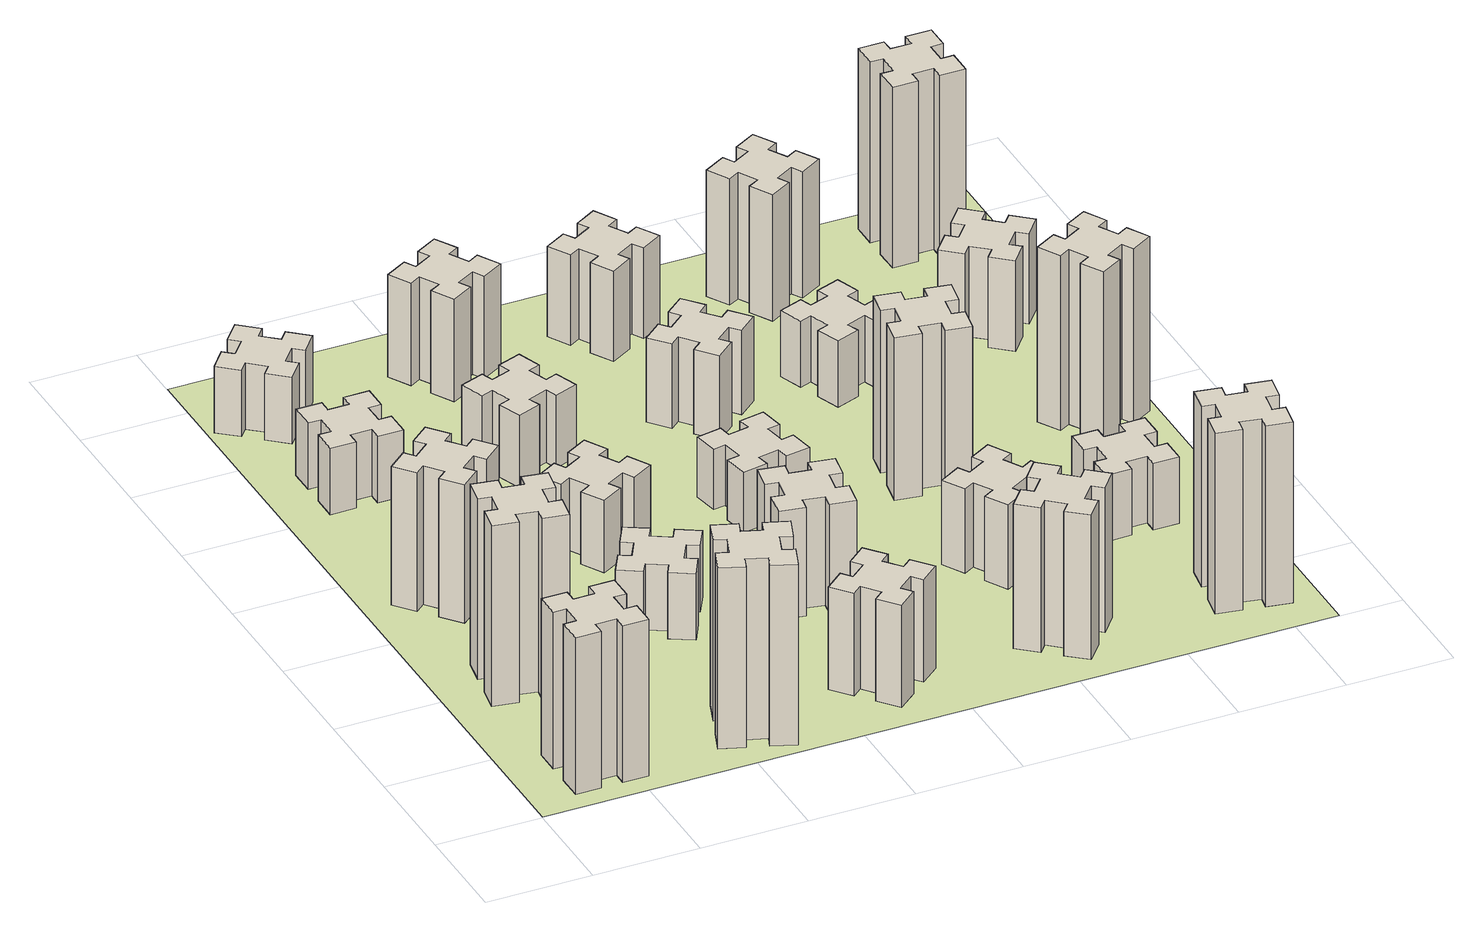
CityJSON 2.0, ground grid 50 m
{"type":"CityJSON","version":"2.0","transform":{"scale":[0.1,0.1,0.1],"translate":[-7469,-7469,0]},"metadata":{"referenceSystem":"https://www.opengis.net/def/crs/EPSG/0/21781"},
"CityObjects":{
"building1":{"type":"Building","attributes":{"class":"1000","function":"1000","usage":"1000","yearOfConstruction":2016,"roofType":"1000","measuredHeight":78,"storeysAboveGround":30,"storeysBelowGround":0},"geometry":[{"type":"Solid","lod":"1","boundaries":[[[[0,1,2,3,4,5,6,7,8,9,10,11,12,13,14,15,16,17,18,19]],[[17,16,20,21]],[[16,15,22,20]],[[15,14,23,22]],[[14,13,24,23]],[[13,12,25,24]],[[12,11,26,25]],[[11,10,27,26]],[[10,9,28,27]],[[9,8,29,28]],[[8,7,30,29]],[[7,6,31,30]],[[6,5,32,31]],[[5,4,33,32]],[[4,3,34,33]],[[3,2,35,34]],[[2,1,36,35]],[[1,0,37,36]],[[0,19,38,37]],[[19,18,39,38]],[[18,17,21,39]],[[24,25,26,27,28,29,30,31,32,33,34,35,36,37,38,39,21,20,22,23]]]]}]},
"building2":{"type":"Building","attributes":{"class":"1000","function":"1000","usage":"1000","yearOfConstruction":2016,"roofType":"1000","measuredHeight":90,"storeysAboveGround":30,"storeysBelowGround":0},"geometry":[{"type":"Solid","lod":"1","boundaries":[[[[40,41,42,43,44,45,46,47,48,49,50,51,52,53,54,55,56,57,58,59]],[[57,56,60,61]],[[56,55,62,60]],[[55,54,63,62]],[[54,53,64,63]],[[53,52,65,64]],[[52,51,66,65]],[[51,50,67,66]],[[50,49,68,67]],[[49,48,69,68]],[[48,47,70,69]],[[47,46,71,70]],[[46,45,72,71]],[[45,44,73,72]],[[44,43,74,73]],[[43,42,75,74]],[[42,41,76,75]],[[41,40,77,76]],[[40,59,78,77]],[[59,58,79,78]],[[58,57,61,79]],[[64,65,66,67,68,69,70,71,72,73,74,75,76,77,78,79,61,60,62,63]]]]}]},
"building3":{"type":"Building","attributes":{"class":"1000","function":"1000","usage":"1000","yearOfConstruction":2016,"roofType":"1000","measuredHeight":69,"storeysAboveGround":30,"storeysBelowGround":0},"geometry":[{"type":"Solid","lod":"1","boundaries":[[[[80,81,82,83,84,85,86,87,88,89,90,91,92,93,94,95,96,97,98,99]],[[97,96,100,101]],[[96,95,102,100]],[[95,94,103,102]],[[94,93,104,103]],[[93,92,105,104]],[[92,91,106,105]],[[91,90,107,106]],[[90,89,108,107]],[[89,88,109,108]],[[88,87,110,109]],[[87,86,111,110]],[[86,85,112,111]],[[85,84,113,112]],[[84,83,114,113]],[[83,82,115,114]],[[82,81,116,115]],[[81,80,117,116]],[[80,99,118,117]],[[99,98,119,118]],[[98,97,101,119]],[[104,105,106,107,108,109,110,111,112,113,114,115,116,117,118,119,101,100,102,103]]]]}]},
"building4":{"type":"Building","attributes":{"class":"1000","function":"1000","usage":"1000","yearOfConstruction":2016,"roofType":"1000","measuredHeight":33,"storeysAboveGround":30,"storeysBelowGround":0},"geometry":[{"type":"Solid","lod":"1","boundaries":[[[[120,121,122,123,124,125,126,127,128,129,130,131,132,133,134,135,136,137,138,139]],[[137,136,140,141]],[[136,135,142,140]],[[135,134,143,142]],[[134,133,144,143]],[[133,132,145,144]],[[132,131,146,145]],[[131,130,147,146]],[[130,129,148,147]],[[129,128,149,148]],[[128,127,150,149]],[[127,126,151,150]],[[126,125,152,151]],[[125,124,153,152]],[[124,123,154,153]],[[123,122,155,154]],[[122,121,156,155]],[[121,120,157,156]],[[120,139,158,157]],[[139,138,159,158]],[[138,137,141,159]],[[144,145,146,147,148,149,150,151,152,153,154,155,156,157,158,159,141,140,142,143]]]]}]},
"building5":{"type":"Building","attributes":{"class":"1000","function":"1000","usage":"1000","yearOfConstruction":2016,"roofType":"1000","measuredHeight":90,"storeysAboveGround":30,"storeysBelowGround":0},"geometry":[{"type":"Solid","lod":"1","boundaries":[[[[160,161,162,163,164,165,166,167,168,169,170,171,172,173,174,175,176,177,178,179]],[[177,176,180,181]],[[176,175,182,180]],[[175,174,183,182]],[[174,173,184,183]],[[173,172,185,184]],[[172,171,186,185]],[[171,170,187,186]],[[170,169,188,187]],[[169,168,189,188]],[[168,167,190,189]],[[167,166,191,190]],[[166,165,192,191]],[[165,164,193,192]],[[164,163,194,193]],[[163,162,195,194]],[[162,161,196,195]],[[161,160,197,196]],[[160,179,198,197]],[[179,178,199,198]],[[178,177,181,199]],[[184,185,186,187,188,189,190,191,192,193,194,195,196,197,198,199,181,180,182,183]]]]}]},
"building6":{"type":"Building","attributes":{"class":"1000","function":"1000","usage":"1000","yearOfConstruction":2016,"roofType":"1000","measuredHeight":33,"storeysAboveGround":30,"storeysBelowGround":0},"geometry":[{"type":"Solid","lod":"1","boundaries":[[[[200,201,202,203,204,205,206,207,208,209,210,211,212,213,214,215,216,217,218,219]],[[217,216,220,221]],[[216,215,222,220]],[[215,214,223,222]],[[214,213,224,223]],[[213,212,225,224]],[[212,211,226,225]],[[211,210,227,226]],[[210,209,228,227]],[[209,208,229,228]],[[208,207,230,229]],[[207,206,231,230]],[[206,205,232,231]],[[205,204,233,232]],[[204,203,234,233]],[[203,202,235,234]],[[202,201,236,235]],[[201,200,237,236]],[[200,219,238,237]],[[219,218,239,238]],[[218,217,221,239]],[[224,225,226,227,228,229,230,231,232,233,234,235,236,237,238,239,221,220,222,223]]]]}]},
"building7":{"type":"Building","attributes":{"class":"1000","function":"1000","usage":"1000","yearOfConstruction":2016,"roofType":"1000","measuredHeight":33,"storeysAboveGround":30,"storeysBelowGround":0},"geometry":[{"type":"Solid","lod":"1","boundaries":[[[[240,241,242,243,244,245,246,247,248,249,250,251,252,253,254,255,256,257,258,259]],[[257,256,260,261]],[[256,255,262,260]],[[255,254,263,262]],[[254,253,264,263]],[[253,252,265,264]],[[252,251,266,265]],[[251,250,267,266]],[[250,249,268,267]],[[249,248,269,268]],[[248,247,270,269]],[[247,246,271,270]],[[246,245,272,271]],[[245,244,273,272]],[[244,243,274,273]],[[243,242,275,274]],[[242,241,276,275]],[[241,240,277,276]],[[240,259,278,277]],[[259,258,279,278]],[[258,257,261,279]],[[264,265,266,267,268,269,270,271,272,273,274,275,276,277,278,279,261,260,262,263]]]]}]},
"building8":{"type":"Building","attributes":{"class":"1000","function":"1000","usage":"1000","yearOfConstruction":2016,"roofType":"1000","measuredHeight":36,"storeysAboveGround":30,"storeysBelowGround":0},"geometry":[{"type":"Solid","lod":"1","boundaries":[[[[280,281,282,283,284,285,286,287,288,289,290,291,292,293,294,295,296,297,298,299]],[[297,296,300,301]],[[296,295,302,300]],[[295,294,303,302]],[[294,293,304,303]],[[293,292,305,304]],[[292,291,306,305]],[[291,290,307,306]],[[290,289,308,307]],[[289,288,309,308]],[[288,287,310,309]],[[287,286,311,310]],[[286,285,312,311]],[[285,284,313,312]],[[284,283,314,313]],[[283,282,315,314]],[[282,281,316,315]],[[281,280,317,316]],[[280,299,318,317]],[[299,298,319,318]],[[298,297,301,319]],[[304,305,306,307,308,309,310,311,312,313,314,315,316,317,318,319,301,300,302,303]]]]}]},
"building9":{"type":"Building","attributes":{"class":"1000","function":"1000","usage":"1000","yearOfConstruction":2016,"roofType":"1000","measuredHeight":51,"storeysAboveGround":30,"storeysBelowGround":0},"geometry":[{"type":"Solid","lod":"1","boundaries":[[[[320,321,322,323,324,325,326,327,328,329,330,331,332,333,334,335,336,337,338,339]],[[337,336,340,341]],[[336,335,342,340]],[[335,334,343,342]],[[334,333,344,343]],[[333,332,345,344]],[[332,331,346,345]],[[331,330,347,346]],[[330,329,348,347]],[[329,328,349,348]],[[328,327,350,349]],[[327,326,351,350]],[[326,325,352,351]],[[325,324,353,352]],[[324,323,354,353]],[[323,322,355,354]],[[322,321,356,355]],[[321,320,357,356]],[[320,339,358,357]],[[339,338,359,358]],[[338,337,341,359]],[[344,345,346,347,348,349,350,351,352,353,354,355,356,357,358,359,341,340,342,343]]]]}]},
"building10":{"type":"Building","attributes":{"class":"1000","function":"1000","usage":"1000","yearOfConstruction":2016,"roofType":"1000","measuredHeight":36,"storeysAboveGround":30,"storeysBelowGround":0},"geometry":[{"type":"Solid","lod":"1","boundaries":[[[[360,361,362,363,364,365,366,367,368,369,370,371,372,373,374,375,376,377,378,379]],[[377,376,380,381]],[[376,375,382,380]],[[375,374,383,382]],[[374,373,384,383]],[[373,372,385,384]],[[372,371,386,385]],[[371,370,387,386]],[[370,369,388,387]],[[369,368,389,388]],[[368,367,390,389]],[[367,366,391,390]],[[366,365,392,391]],[[365,364,393,392]],[[364,363,394,393]],[[363,362,395,394]],[[362,361,396,395]],[[361,360,397,396]],[[360,379,398,397]],[[379,378,399,398]],[[378,377,381,399]],[[384,385,386,387,388,389,390,391,392,393,394,395,396,397,398,399,381,380,382,383]]]]}]},
"building11":{"type":"Building","attributes":{"class":"1000","function":"1000","usage":"1000","yearOfConstruction":2016,"roofType":"1000","measuredHeight":54,"storeysAboveGround":30,"storeysBelowGround":0},"geometry":[{"type":"Solid","lod":"1","boundaries":[[[[400,401,402,403,404,405,406,407,408,409,410,411,412,413,414,415,416,417,418,419]],[[417,416,420,421]],[[416,415,422,420]],[[415,414,423,422]],[[414,413,424,423]],[[413,412,425,424]],[[412,411,426,425]],[[411,410,427,426]],[[410,409,428,427]],[[409,408,429,428]],[[408,407,430,429]],[[407,406,431,430]],[[406,405,432,431]],[[405,404,433,432]],[[404,403,434,433]],[[403,402,435,434]],[[402,401,436,435]],[[401,400,437,436]],[[400,419,438,437]],[[419,418,439,438]],[[418,417,421,439]],[[424,425,426,427,428,429,430,431,432,433,434,435,436,437,438,439,421,420,422,423]]]]}]},
"building12":{"type":"Building","attributes":{"class":"1000","function":"1000","usage":"1000","yearOfConstruction":2016,"roofType":"1000","measuredHeight":51,"storeysAboveGround":30,"storeysBelowGround":0},"geometry":[{"type":"Solid","lod":"1","boundaries":[[[[440,441,442,443,444,445,446,447,448,449,450,451,452,453,454,455,456,457,458,459]],[[457,456,460,461]],[[456,455,462,460]],[[455,454,463,462]],[[454,453,464,463]],[[453,452,465,464]],[[452,451,466,465]],[[451,450,467,466]],[[450,449,468,467]],[[449,448,469,468]],[[448,447,470,469]],[[447,446,471,470]],[[446,445,472,471]],[[445,444,473,472]],[[444,443,474,473]],[[443,442,475,474]],[[442,441,476,475]],[[441,440,477,476]],[[440,459,478,477]],[[459,458,479,478]],[[458,457,461,479]],[[464,465,466,467,468,469,470,471,472,473,474,475,476,477,478,479,461,460,462,463]]]]}]},
"building13":{"type":"Building","attributes":{"class":"1000","function":"1000","usage":"1000","yearOfConstruction":2016,"roofType":"1000","measuredHeight":30,"storeysAboveGround":30,"storeysBelowGround":0},"geometry":[{"type":"Solid","lod":"1","boundaries":[[[[480,481,482,483,484,485,486,487,488,489,490,491,492,493,494,495,496,497,498,499]],[[497,496,500,501]],[[496,495,502,500]],[[495,494,503,502]],[[494,493,504,503]],[[493,492,505,504]],[[492,491,506,505]],[[491,490,507,506]],[[490,489,508,507]],[[489,488,509,508]],[[488,487,510,509]],[[487,486,511,510]],[[486,485,512,511]],[[485,484,513,512]],[[484,483,514,513]],[[483,482,515,514]],[[482,481,516,515]],[[481,480,517,516]],[[480,499,518,517]],[[499,498,519,518]],[[498,497,501,519]],[[504,505,506,507,508,509,510,511,512,513,514,515,516,517,518,519,501,500,502,503]]]]}]},
"building14":{"type":"Building","attributes":{"class":"1000","function":"1000","usage":"1000","yearOfConstruction":2016,"roofType":"1000","measuredHeight":72,"storeysAboveGround":30,"storeysBelowGround":0},"geometry":[{"type":"Solid","lod":"1","boundaries":[[[[520,521,522,523,524,525,526,527,528,529,530,531,532,533,534,535,536,537,538,539]],[[537,536,540,541]],[[536,535,542,540]],[[535,534,543,542]],[[534,533,544,543]],[[533,532,545,544]],[[532,531,546,545]],[[531,530,547,546]],[[530,529,548,547]],[[529,528,549,548]],[[528,527,550,549]],[[527,526,551,550]],[[526,525,552,551]],[[525,524,553,552]],[[524,523,554,553]],[[523,522,555,554]],[[522,521,556,555]],[[521,520,557,556]],[[520,539,558,557]],[[539,538,559,558]],[[538,537,541,559]],[[544,545,546,547,548,549,550,551,552,553,554,555,556,557,558,559,541,540,542,543]]]]}]},
"building15":{"type":"Building","attributes":{"class":"1000","function":"1000","usage":"1000","yearOfConstruction":2016,"roofType":"1000","measuredHeight":42,"storeysAboveGround":30,"storeysBelowGround":0},"geometry":[{"type":"Solid","lod":"1","boundaries":[[[[560,561,562,563,564,565,566,567,568,569,570,571,572,573,574,575,576,577,578,579]],[[577,576,580,581]],[[576,575,582,580]],[[575,574,583,582]],[[574,573,584,583]],[[573,572,585,584]],[[572,571,586,585]],[[571,570,587,586]],[[570,569,588,587]],[[569,568,589,588]],[[568,567,590,589]],[[567,566,591,590]],[[566,565,592,591]],[[565,564,593,592]],[[564,563,594,593]],[[563,562,595,594]],[[562,561,596,595]],[[561,560,597,596]],[[560,579,598,597]],[[579,578,599,598]],[[578,577,581,599]],[[584,585,586,587,588,589,590,591,592,593,594,595,596,597,598,599,581,580,582,583]]]]}]},
"building16":{"type":"Building","attributes":{"class":"1000","function":"1000","usage":"1000","yearOfConstruction":2016,"roofType":"1000","measuredHeight":45,"storeysAboveGround":30,"storeysBelowGround":0},"geometry":[{"type":"Solid","lod":"1","boundaries":[[[[600,601,602,603,604,605,606,607,608,609,610,611,612,613,614,615,616,617,618,619]],[[617,616,620,621]],[[616,615,622,620]],[[615,614,623,622]],[[614,613,624,623]],[[613,612,625,624]],[[612,611,626,625]],[[611,610,627,626]],[[610,609,628,627]],[[609,608,629,628]],[[608,607,630,629]],[[607,606,631,630]],[[606,605,632,631]],[[605,604,633,632]],[[604,603,634,633]],[[603,602,635,634]],[[602,601,636,635]],[[601,600,637,636]],[[600,619,638,637]],[[619,618,639,638]],[[618,617,621,639]],[[624,625,626,627,628,629,630,631,632,633,634,635,636,637,638,639,621,620,622,623]]]]}]},
"building17":{"type":"Building","attributes":{"class":"1000","function":"1000","usage":"1000","yearOfConstruction":2016,"roofType":"1000","measuredHeight":42,"storeysAboveGround":30,"storeysBelowGround":0},"geometry":[{"type":"Solid","lod":"1","boundaries":[[[[640,641,642,643,644,645,646,647,648,649,650,651,652,653,654,655,656,657,658,659]],[[657,656,660,661]],[[656,655,662,660]],[[655,654,663,662]],[[654,653,664,663]],[[653,652,665,664]],[[652,651,666,665]],[[651,650,667,666]],[[650,649,668,667]],[[649,648,669,668]],[[648,647,670,669]],[[647,646,671,670]],[[646,645,672,671]],[[645,644,673,672]],[[644,643,674,673]],[[643,642,675,674]],[[642,641,676,675]],[[641,640,677,676]],[[640,659,678,677]],[[659,658,679,678]],[[658,657,661,679]],[[664,665,666,667,668,669,670,671,672,673,674,675,676,677,678,679,661,660,662,663]]]]}]},
"building18":{"type":"Building","attributes":{"class":"1000","function":"1000","usage":"1000","yearOfConstruction":2016,"roofType":"1000","measuredHeight":81,"storeysAboveGround":30,"storeysBelowGround":0},"geometry":[{"type":"Solid","lod":"1","boundaries":[[[[680,681,682,683,684,685,686,687,688,689,690,691,692,693,694,695,696,697,698,699]],[[697,696,700,701]],[[696,695,702,700]],[[695,694,703,702]],[[694,693,704,703]],[[693,692,705,704]],[[692,691,706,705]],[[691,690,707,706]],[[690,689,708,707]],[[689,688,709,708]],[[688,687,710,709]],[[687,686,711,710]],[[686,685,712,711]],[[685,684,713,712]],[[684,683,714,713]],[[683,682,715,714]],[[682,681,716,715]],[[681,680,717,716]],[[680,699,718,717]],[[699,698,719,718]],[[698,697,701,719]],[[704,705,706,707,708,709,710,711,712,713,714,715,716,717,718,719,701,700,702,703]]]]}]},
"building19":{"type":"Building","attributes":{"class":"1000","function":"1000","usage":"1000","yearOfConstruction":2016,"roofType":"1000","measuredHeight":33,"storeysAboveGround":30,"storeysBelowGround":0},"geometry":[{"type":"Solid","lod":"1","boundaries":[[[[720,721,722,723,724,725,726,727,728,729,730,731,732,733,734,735,736,737,738,739]],[[737,736,740,741]],[[736,735,742,740]],[[735,734,743,742]],[[734,733,744,743]],[[733,732,745,744]],[[732,731,746,745]],[[731,730,747,746]],[[730,729,748,747]],[[729,728,749,748]],[[728,727,750,749]],[[727,726,751,750]],[[726,725,752,751]],[[725,724,753,752]],[[724,723,754,753]],[[723,722,755,754]],[[722,721,756,755]],[[721,720,757,756]],[[720,739,758,757]],[[739,738,759,758]],[[738,737,741,759]],[[744,745,746,747,748,749,750,751,752,753,754,755,756,757,758,759,741,740,742,743]]]]}]},
"building20":{"type":"Building","attributes":{"class":"1000","function":"1000","usage":"1000","yearOfConstruction":2016,"roofType":"1000","measuredHeight":90,"storeysAboveGround":30,"storeysBelowGround":0},"geometry":[{"type":"Solid","lod":"1","boundaries":[[[[760,761,762,763,764,765,766,767,768,769,770,771,772,773,774,775,776,777,778,779]],[[777,776,780,781]],[[776,775,782,780]],[[775,774,783,782]],[[774,773,784,783]],[[773,772,785,784]],[[772,771,786,785]],[[771,770,787,786]],[[770,769,788,787]],[[769,768,789,788]],[[768,767,790,789]],[[767,766,791,790]],[[766,765,792,791]],[[765,764,793,792]],[[764,763,794,793]],[[763,762,795,794]],[[762,761,796,795]],[[761,760,797,796]],[[760,779,798,797]],[[779,778,799,798]],[[778,777,781,799]],[[784,785,786,787,788,789,790,791,792,793,794,795,796,797,798,799,781,780,782,783]]]]}]},
"building21":{"type":"Building","attributes":{"class":"1000","function":"1000","usage":"1000","yearOfConstruction":2016,"roofType":"1000","measuredHeight":33,"storeysAboveGround":30,"storeysBelowGround":0},"geometry":[{"type":"Solid","lod":"1","boundaries":[[[[800,801,802,803,804,805,806,807,808,809,810,811,812,813,814,815,816,817,818,819]],[[817,816,820,821]],[[816,815,822,820]],[[815,814,823,822]],[[814,813,824,823]],[[813,812,825,824]],[[812,811,826,825]],[[811,810,827,826]],[[810,809,828,827]],[[809,808,829,828]],[[808,807,830,829]],[[807,806,831,830]],[[806,805,832,831]],[[805,804,833,832]],[[804,803,834,833]],[[803,802,835,834]],[[802,801,836,835]],[[801,800,837,836]],[[800,819,838,837]],[[819,818,839,838]],[[818,817,821,839]],[[824,825,826,827,828,829,830,831,832,833,834,835,836,837,838,839,821,820,822,823]]]]}]},
"building22":{"type":"Building","attributes":{"class":"1000","function":"1000","usage":"1000","yearOfConstruction":2016,"roofType":"1000","measuredHeight":63,"storeysAboveGround":30,"storeysBelowGround":0},"geometry":[{"type":"Solid","lod":"1","boundaries":[[[[840,841,842,843,844,845,846,847,848,849,850,851,852,853,854,855,856,857,858,859]],[[857,856,860,861]],[[856,855,862,860]],[[855,854,863,862]],[[854,853,864,863]],[[853,852,865,864]],[[852,851,866,865]],[[851,850,867,866]],[[850,849,868,867]],[[849,848,869,868]],[[848,847,870,869]],[[847,846,871,870]],[[846,845,872,871]],[[845,844,873,872]],[[844,843,874,873]],[[843,842,875,874]],[[842,841,876,875]],[[841,840,877,876]],[[840,859,878,877]],[[859,858,879,878]],[[858,857,861,879]],[[864,865,866,867,868,869,870,871,872,873,874,875,876,877,878,879,861,860,862,863]]]]}]},
"building23":{"type":"Building","attributes":{"class":"1000","function":"1000","usage":"1000","yearOfConstruction":2016,"roofType":"1000","measuredHeight":87,"storeysAboveGround":30,"storeysBelowGround":0},"geometry":[{"type":"Solid","lod":"1","boundaries":[[[[880,881,882,883,884,885,886,887,888,889,890,891,892,893,894,895,896,897,898,899]],[[897,896,900,901]],[[896,895,902,900]],[[895,894,903,902]],[[894,893,904,903]],[[893,892,905,904]],[[892,891,906,905]],[[891,890,907,906]],[[890,889,908,907]],[[889,888,909,908]],[[888,887,910,909]],[[887,886,911,910]],[[886,885,912,911]],[[885,884,913,912]],[[884,883,914,913]],[[883,882,915,914]],[[882,881,916,915]],[[881,880,917,916]],[[880,899,918,917]],[[899,898,919,918]],[[898,897,901,919]],[[904,905,906,907,908,909,910,911,912,913,914,915,916,917,918,919,901,900,902,903]]]]}]},
"building24":{"type":"Building","attributes":{"class":"1000","function":"1000","usage":"1000","yearOfConstruction":2016,"roofType":"1000","measuredHeight":45,"storeysAboveGround":30,"storeysBelowGround":0},"geometry":[{"type":"Solid","lod":"1","boundaries":[[[[920,921,922,923,924,925,926,927,928,929,930,931,932,933,934,935,936,937,938,939]],[[937,936,940,941]],[[936,935,942,940]],[[935,934,943,942]],[[934,933,944,943]],[[933,932,945,944]],[[932,931,946,945]],[[931,930,947,946]],[[930,929,948,947]],[[929,928,949,948]],[[928,927,950,949]],[[927,926,951,950]],[[926,925,952,951]],[[925,924,953,952]],[[924,923,954,953]],[[923,922,955,954]],[[922,921,956,955]],[[921,920,957,956]],[[920,939,958,957]],[[939,938,959,958]],[[938,937,941,959]],[[944,945,946,947,948,949,950,951,952,953,954,955,956,957,958,959,941,940,942,943]]]]}]},
"building25":{"type":"Building","attributes":{"class":"1000","function":"1000","usage":"1000","yearOfConstruction":2016,"roofType":"1000","measuredHeight":90,"storeysAboveGround":30,"storeysBelowGround":0},"geometry":[{"type":"Solid","lod":"1","boundaries":[[[[960,961,962,963,964,965,966,967,968,969,970,971,972,973,974,975,976,977,978,979]],[[977,976,980,981]],[[976,975,982,980]],[[975,974,983,982]],[[974,973,984,983]],[[973,972,985,984]],[[972,971,986,985]],[[971,970,987,986]],[[970,969,988,987]],[[969,968,989,988]],[[968,967,990,989]],[[967,966,991,990]],[[966,965,992,991]],[[965,964,993,992]],[[964,963,994,993]],[[963,962,995,994]],[[962,961,996,995]],[[961,960,997,996]],[[960,979,998,997]],[[979,978,999,998]],[[978,977,981,999]],[[984,985,986,987,988,989,990,991,992,993,994,995,996,997,998,999,981,980,982,983]]]]}]},
"landuse1":{"type":"LandUse","attributes":{"name":"plot1","function":"1010"},"geometry":[{"type":"MultiSurface","lod":"1","boundaries":[[[1000,1001,1002,1003]]]}]}
},
"vertices":[
[265,325,0],[265,225,0],[205,225,0],[205,105,0],[325,105,0],[325,165,0],[425,165,0],[425,105,0],[545,105,0],[545,225,0],[485,225,0],[485,325,0],[545,325,0],[545,445,0],[425,445,0],[425,385,0],[325,385,0],[325,445,0],[205,445,0],[205,325,0],[325,385,780],[325,445,780],[425,385,780],[425,445,780],[545,445,780],[545,325,780],[485,325,780],[485,225,780],[545,225,780],[545,105,780],[425,105,780],[425,165,780],[325,165,780],[325,105,780],[205,105,780],[205,225,780],[265,225,780],[265,325,780],[205,325,780],[205,445,780],
[307,916,0],[405,898,0],[395,839,0],[513,818,0],[534,937,0],[475,947,0],[492,1045,0],[551,1035,0],[572,1153,0],[454,1174,0],[444,1115,0],[345,1132,0],[356,1191,0],[237,1212,0],[217,1094,0],[276,1084,0],[258,985,0],[199,996,0],[178,877,0],[297,857,0],[258,985,900],[199,996,900],[276,1084,900],[217,1094,900],[237,1212,900],[356,1191,900],[345,1132,900],[444,1115,900],[454,1174,900],[572,1153,900],[551,1035,900],[492,1045,900],[475,947,900],[534,937,900],[513,818,900],[395,839,900],[405,898,900],[307,916,900],[297,857,900],[178,877,900],
[492,1788,0],[427,1864,0],[473,1903,0],[396,1995,0],[304,1918,0],[343,1872,0],[266,1807,0],[228,1853,0],[136,1776,0],[213,1684,0],[259,1723,0],[323,1646,0],[277,1608,0],[354,1516,0],[446,1593,0],[408,1639,0],[484,1703,0],[523,1657,0],[615,1734,0],[538,1826,0],[484,1703,690],[523,1657,690],[408,1639,690],[446,1593,690],[354,1516,690],[277,1608,690],[323,1646,690],[259,1723,690],[213,1684,690],[136,1776,690],[228,1853,690],[266,1807,690],[343,1872,690],[304,1918,690],[396,1995,690],[473,1903,690],[427,1864,690],[492,1788,690],[538,1826,690],[615,1734,690],
[485,2645,0],[485,2745,0],[545,2745,0],[545,2865,0],[425,2865,0],[425,2805,0],[325,2805,0],[325,2865,0],[205,2865,0],[205,2745,0],[265,2745,0],[265,2645,0],[205,2645,0],[205,2525,0],[325,2525,0],[325,2585,0],[425,2585,0],[425,2525,0],[545,2525,0],[545,2645,0],[425,2585,330],[425,2525,330],[325,2585,330],[325,2525,330],[205,2525,330],[205,2645,330],[265,2645,330],[265,2745,330],[205,2745,330],[205,2865,330],[325,2865,330],[325,2805,330],[425,2805,330],[425,2865,330],[545,2865,330],[545,2745,330],[485,2745,330],[485,2645,330],[545,2645,330],[545,2525,330],
[1029,360,0],[995,266,0],[939,287,0],[897,174,0],[1010,133,0],[1031,189,0],[1125,155,0],[1104,99,0],[1217,57,0],[1258,170,0],[1202,191,0],[1236,285,0],[1292,264,0],[1333,377,0],[1220,418,0],[1200,362,0],[1106,396,0],[1127,452,0],[1014,493,0],[973,380,0],[1106,396,900],[1127,452,900],[1200,362,900],[1220,418,900],[1333,377,900],[1292,264,900],[1236,285,900],[1202,191,900],[1258,170,900],[1217,57,900],[1104,99,900],[1125,155,900],[1031,189,900],[1010,133,900],[897,174,900],[939,287,900],[995,266,900],[1029,360,900],[973,380,900],[1014,493,900],
[384,3387,0],[308,3452,0],[346,3498,0],[254,3575,0],[177,3483,0],[223,3444,0],[159,3368,0],[113,3406,0],[36,3314,0],[128,3237,0],[166,3283,0],[243,3219,0],[204,3173,0],[296,3096,0],[373,3188,0],[327,3226,0],[392,3303,0],[438,3264,0],[515,3356,0],[423,3433,0],[392,3303,330],[438,3264,330],[327,3226,330],[373,3188,330],[296,3096,330],[204,3173,330],[243,3219,330],[166,3283,330],[128,3237,330],[36,3314,330],[113,3406,330],[159,3368,330],[223,3444,330],[177,3483,330],[254,3575,330],[346,3498,330],[308,3452,330],[384,3387,330],[423,3433,330],[515,3356,330],
[1186,1117,0],[1236,1204,0],[1288,1174,0],[1348,1278,0],[1244,1338,0],[1214,1286,0],[1127,1336,0],[1157,1388,0],[1053,1448,0],[993,1344,0],[1045,1314,0],[995,1227,0],[943,1257,0],[883,1153,0],[987,1093,0],[1017,1145,0],[1104,1095,0],[1074,1043,0],[1178,983,0],[1238,1087,0],[1104,1095,330],[1074,1043,330],[1017,1145,330],[987,1093,330],[883,1153,330],[943,1257,330],[995,1227,330],[1045,1314,330],[993,1344,330],[1053,1448,330],[1157,1388,330],[1127,1336,330],[1214,1286,330],[1244,1338,330],[1348,1278,330],[1288,1174,330],[1236,1204,330],[1186,1117,330],[1238,1087,330],[1178,983,330],
[1236,1867,0],[1186,1954,0],[1238,1984,0],[1178,2088,0],[1074,2028,0],[1104,1976,0],[1017,1926,0],[987,1978,0],[883,1918,0],[943,1814,0],[995,1844,0],[1045,1757,0],[993,1727,0],[1053,1623,0],[1157,1683,0],[1127,1735,0],[1214,1785,0],[1244,1733,0],[1348,1793,0],[1288,1897,0],[1214,1785,360],[1244,1733,360],[1127,1735,360],[1157,1683,360],[1053,1623,360],[993,1727,360],[1045,1757,360],[995,1844,360],[943,1814,360],[883,1918,360],[987,1978,360],[1017,1926,360],[1104,1976,360],[1074,2028,360],[1178,2088,360],[1238,1984,360],[1186,1954,360],[1236,1867,360],[1288,1897,360],[1348,1793,360],
[1639,343,0],[1703,266,0],[1657,228,0],[1734,136,0],[1826,213,0],[1788,259,0],[1864,323,0],[1903,277,0],[1995,354,0],[1918,446,0],[1872,408,0],[1807,484,0],[1853,523,0],[1776,615,0],[1684,538,0],[1723,492,0],[1646,427,0],[1608,473,0],[1516,396,0],[1593,304,0],[1646,427,510],[1608,473,510],[1723,492,510],[1684,538,510],[1776,615,510],[1853,523,510],[1807,484,510],[1872,408,510],[1918,446,510],[1995,354,510],[1903,277,510],[1864,323,510],[1788,259,510],[1826,213,510],[1734,136,510],[1657,228,510],[1703,266,510],[1639,343,510],[1593,304,510],[1516,396,510],
[1106,2475,0],[1200,2509,0],[1220,2453,0],[1333,2494,0],[1292,2607,0],[1236,2586,0],[1202,2680,0],[1258,2700,0],[1217,2813,0],[1104,2772,0],[1125,2716,0],[1031,2682,0],[1010,2738,0],[897,2697,0],[939,2584,0],[995,2605,0],[1029,2511,0],[973,2490,0],[1014,2377,0],[1127,2419,0],[1029,2511,360],[973,2490,360],[995,2605,360],[939,2584,360],[897,2697,360],[1010,2738,360],[1031,2682,360],[1125,2716,360],[1104,2772,360],[1217,2813,360],[1258,2700,360],[1202,2680,360],[1236,2586,360],[1292,2607,360],[1333,2494,360],[1220,2453,360],[1200,2509,360],[1106,2475,360],[1127,2419,360],[1014,2377,360],
[1855,1047,0],[1872,1145,0],[1931,1135,0],[1952,1253,0],[1834,1274,0],[1824,1215,0],[1725,1232,0],[1736,1291,0],[1617,1312,0],[1597,1194,0],[1656,1184,0],[1638,1085,0],[1579,1096,0],[1558,977,0],[1677,957,0],[1687,1016,0],[1785,998,0],[1775,939,0],[1893,918,0],[1914,1037,0],[1785,998,540],[1775,939,540],[1687,1016,540],[1677,957,540],[1558,977,540],[1579,1096,540],[1638,1085,540],[1656,1184,540],[1597,1194,540],[1617,1312,540],[1736,1291,540],[1725,1232,540],[1824,1215,540],[1834,1274,540],[1952,1253,540],[1931,1135,540],[1872,1145,540],[1855,1047,540],[1914,1037,540],[1893,918,540],
[995,3324,0],[1045,3237,0],[993,3207,0],[1053,3103,0],[1157,3163,0],[1127,3215,0],[1214,3265,0],[1244,3213,0],[1348,3273,0],[1288,3377,0],[1236,3347,0],[1186,3434,0],[1238,3464,0],[1178,3568,0],[1074,3508,0],[1104,3456,0],[1017,3406,0],[987,3458,0],[883,3398,0],[943,3294,0],[1017,3406,510],[987,3458,510],[1104,3456,510],[1074,3508,510],[1178,3568,510],[1238,3464,510],[1186,3434,510],[1236,3347,510],[1288,3377,510],[1348,3273,510],[1244,3213,510],[1214,3265,510],[1127,3215,510],[1157,3163,510],[1053,3103,510],[993,3207,510],[1045,3237,510],[995,3324,510],[943,3294,510],[883,3398,510],
[1972,1825,0],[1955,1924,0],[2014,1934,0],[1993,2052,0],[1875,2031,0],[1885,1972,0],[1787,1955,0],[1777,2014,0],[1658,1993,0],[1679,1875,0],[1738,1885,0],[1756,1787,0],[1697,1777,0],[1717,1658,0],[1836,1679,0],[1825,1738,0],[1924,1756,0],[1934,1697,0],[2052,1717,0],[2031,1836,0],[1924,1756,300],[1934,1697,300],[1825,1738,300],[1836,1679,300],[1717,1658,300],[1697,1777,300],[1756,1787,300],[1738,1885,300],[1679,1875,300],[1658,1993,300],[1777,2014,300],[1787,1955,300],[1885,1972,300],[1875,2031,300],[1993,2052,300],[2014,1934,300],[1955,1924,300],[1972,1825,300],[2031,1836,300],[2052,1717,300],
[2486,323,0],[2563,259,0],[2524,213,0],[2616,136,0],[2693,228,0],[2647,266,0],[2712,343,0],[2758,304,0],[2835,396,0],[2743,473,0],[2704,427,0],[2628,492,0],[2666,538,0],[2574,615,0],[2497,523,0],[2543,484,0],[2479,408,0],[2433,446,0],[2356,354,0],[2448,277,0],[2479,408,720],[2433,446,720],[2543,484,720],[2497,523,720],[2574,615,720],[2666,538,720],[2628,492,720],[2704,427,720],[2743,473,720],[2835,396,720],[2758,304,720],[2712,343,720],[2647,266,720],[2693,228,720],[2616,136,720],[2524,213,720],[2563,259,720],[2486,323,720],[2448,277,720],[2356,354,720],
[1839,2563,0],[1903,2486,0],[1857,2448,0],[1934,2356,0],[2026,2433,0],[1988,2479,0],[2064,2543,0],[2103,2497,0],[2195,2574,0],[2118,2666,0],[2072,2628,0],[2007,2704,0],[2053,2743,0],[1976,2835,0],[1884,2758,0],[1923,2712,0],[1846,2647,0],[1808,2693,0],[1716,2616,0],[1793,2524,0],[1846,2647,420],[1808,2693,420],[1923,2712,420],[1884,2758,420],[1976,2835,420],[2053,2743,420],[2007,2704,420],[2072,2628,420],[2118,2666,420],[2195,2574,420],[2103,2497,420],[2064,2543,420],[1988,2479,420],[2026,2433,420],[1934,2356,420],[1857,2448,420],[1903,2486,420],[1839,2563,420],[1793,2524,420],[1716,2616,420],
[1844,3456,0],[1757,3406,0],[1727,3458,0],[1623,3398,0],[1683,3294,0],[1735,3324,0],[1785,3237,0],[1733,3207,0],[1793,3103,0],[1897,3163,0],[1867,3215,0],[1954,3265,0],[1984,3213,0],[2088,3273,0],[2028,3377,0],[1976,3347,0],[1926,3434,0],[1978,3464,0],[1918,3568,0],[1814,3508,0],[1926,3434,450],[1978,3464,450],[1976,3347,450],[2028,3377,450],[2088,3273,450],[1984,3213,450],[1954,3265,450],[1867,3215,450],[1897,3163,450],[1793,3103,450],[1733,3207,450],[1785,3237,450],[1735,3324,450],[1683,3294,450],[1623,3398,450],[1727,3458,450],[1757,3406,450],[1844,3456,450],[1814,3508,450],[1918,3568,450],
[2584,1136,0],[2497,1086,0],[2467,1138,0],[2363,1078,0],[2423,974,0],[2475,1004,0],[2525,917,0],[2473,887,0],[2533,783,0],[2637,843,0],[2607,895,0],[2694,945,0],[2724,893,0],[2828,953,0],[2768,1057,0],[2716,1027,0],[2666,1114,0],[2718,1144,0],[2658,1248,0],[2554,1188,0],[2666,1114,420],[2718,1144,420],[2716,1027,420],[2768,1057,420],[2828,953,420],[2724,893,420],[2694,945,420],[2607,895,420],[2637,843,420],[2533,783,420],[2473,887,420],[2525,917,420],[2475,1004,420],[2423,974,420],[2363,1078,420],[2467,1138,420],[2497,1086,420],[2584,1136,420],[2554,1188,420],[2658,1248,420],
[2527,1656,0],[2625,1638,0],[2615,1579,0],[2733,1558,0],[2754,1677,0],[2695,1687,0],[2712,1785,0],[2771,1775,0],[2792,1893,0],[2674,1914,0],[2664,1855,0],[2565,1872,0],[2576,1931,0],[2457,1952,0],[2437,1834,0],[2496,1824,0],[2478,1725,0],[2419,1736,0],[2398,1617,0],[2517,1597,0],[2478,1725,810],[2419,1736,810],[2496,1824,810],[2437,1834,810],[2457,1952,810],[2576,1931,810],[2565,1872,810],[2664,1855,810],[2674,1914,810],[2792,1893,810],[2771,1775,810],[2712,1785,810],[2695,1687,810],[2754,1677,810],[2733,1558,810],[2615,1579,810],[2625,1638,810],[2527,1656,810],[2517,1597,810],[2398,1617,810],
[2586,2475,0],[2680,2509,0],[2700,2453,0],[2813,2494,0],[2772,2607,0],[2716,2586,0],[2682,2680,0],[2738,2700,0],[2697,2813,0],[2584,2772,0],[2605,2716,0],[2511,2682,0],[2490,2738,0],[2377,2697,0],[2419,2584,0],[2475,2605,0],[2509,2511,0],[2453,2490,0],[2494,2377,0],[2607,2419,0],[2509,2511,330],[2453,2490,330],[2475,2605,330],[2419,2584,330],[2377,2697,330],[2490,2738,330],[2511,2682,330],[2605,2716,330],[2584,2772,330],[2697,2813,330],[2738,2700,330],[2682,2680,330],[2716,2586,330],[2772,2607,330],[2813,2494,330],[2700,2453,330],[2680,2509,330],[2586,2475,330],[2607,2419,330],[2494,2377,330],
[3504,475,0],[3405,492,0],[3416,551,0],[3297,572,0],[3277,454,0],[3336,444,0],[3318,345,0],[3259,356,0],[3238,237,0],[3357,217,0],[3367,276,0],[3465,258,0],[3455,199,0],[3573,178,0],[3594,297,0],[3535,307,0],[3552,405,0],[3611,395,0],[3632,513,0],[3514,534,0],[3552,405,900],[3611,395,900],[3535,307,900],[3594,297,900],[3573,178,900],[3455,199,900],[3465,258,900],[3367,276,900],[3357,217,900],[3238,237,900],[3259,356,900],[3318,345,900],[3336,444,900],[3277,454,900],[3297,572,900],[3416,551,900],[3405,492,900],[3504,475,900],[3514,534,900],[3632,513,900],
[3185,1005,0],[3285,1005,0],[3285,945,0],[3405,945,0],[3405,1065,0],[3345,1065,0],[3345,1165,0],[3405,1165,0],[3405,1285,0],[3285,1285,0],[3285,1225,0],[3185,1225,0],[3185,1285,0],[3065,1285,0],[3065,1165,0],[3125,1165,0],[3125,1065,0],[3065,1065,0],[3065,945,0],[3185,945,0],[3125,1065,330],[3065,1065,330],[3125,1165,330],[3065,1165,330],[3065,1285,330],[3185,1285,330],[3185,1225,330],[3285,1225,330],[3285,1285,330],[3405,1285,330],[3405,1165,330],[3345,1165,330],[3345,1065,330],[3405,1065,330],[3405,945,330],[3285,945,330],[3285,1005,330],[3185,1005,330],[3185,945,330],[3065,945,330],
[2716,3347,0],[2666,3434,0],[2718,3464,0],[2658,3568,0],[2554,3508,0],[2584,3456,0],[2497,3406,0],[2467,3458,0],[2363,3398,0],[2423,3294,0],[2475,3324,0],[2525,3237,0],[2473,3207,0],[2533,3103,0],[2637,3163,0],[2607,3215,0],[2694,3265,0],[2724,3213,0],[2828,3273,0],[2768,3377,0],[2694,3265,630],[2724,3213,630],[2607,3215,630],[2637,3163,630],[2533,3103,630],[2473,3207,630],[2525,3237,630],[2475,3324,630],[2423,3294,630],[2363,3398,630],[2467,3458,630],[2497,3406,630],[2584,3456,630],[2554,3508,630],[2658,3568,630],[2718,3464,630],[2666,3434,630],[2716,3347,630],[2768,3377,630],[2828,3273,630],
[3556,1867,0],[3506,1954,0],[3558,1984,0],[3498,2088,0],[3394,2028,0],[3424,1976,0],[3337,1926,0],[3307,1978,0],[3203,1918,0],[3263,1814,0],[3315,1844,0],[3365,1757,0],[3313,1727,0],[3373,1623,0],[3477,1683,0],[3447,1735,0],[3534,1785,0],[3564,1733,0],[3668,1793,0],[3608,1897,0],[3534,1785,870],[3564,1733,870],[3447,1735,870],[3477,1683,870],[3373,1623,870],[3313,1727,870],[3365,1757,870],[3315,1844,870],[3263,1814,870],[3203,1918,870],[3307,1978,870],[3337,1926,870],[3424,1976,870],[3394,2028,870],[3498,2088,870],[3558,1984,870],[3506,1954,870],[3556,1867,870],[3608,1897,870],[3668,1793,870],
[3444,2747,0],[3368,2812,0],[3406,2858,0],[3314,2935,0],[3237,2843,0],[3283,2804,0],[3219,2728,0],[3173,2766,0],[3096,2674,0],[3188,2597,0],[3226,2643,0],[3303,2579,0],[3264,2533,0],[3356,2456,0],[3433,2548,0],[3387,2586,0],[3452,2663,0],[3498,2624,0],[3575,2716,0],[3483,2793,0],[3452,2663,450],[3498,2624,450],[3387,2586,450],[3433,2548,450],[3356,2456,450],[3264,2533,450],[3303,2579,450],[3226,2643,450],[3188,2597,450],[3096,2674,450],[3173,2766,450],[3219,2728,450],[3283,2804,450],[3237,2843,450],[3314,2935,450],[3406,2858,450],[3368,2812,450],[3444,2747,450],[3483,2793,450],[3575,2716,450],
[3285,3325,0],[3385,3325,0],[3385,3265,0],[3505,3265,0],[3505,3385,0],[3445,3385,0],[3445,3485,0],[3505,3485,0],[3505,3605,0],[3385,3605,0],[3385,3545,0],[3285,3545,0],[3285,3605,0],[3165,3605,0],[3165,3485,0],[3225,3485,0],[3225,3385,0],[3165,3385,0],[3165,3265,0],[3285,3265,0],[3225,3385,900],[3165,3385,900],[3225,3485,900],[3165,3485,900],[3165,3605,900],[3285,3605,900],[3285,3545,900],[3385,3545,900],[3385,3605,900],[3505,3605,900],[3505,3485,900],[3445,3485,900],[3445,3385,900],[3505,3385,900],[3505,3265,900],[3385,3265,900],[3385,3325,900],[3285,3325,900],[3285,3265,900],[3165,3265,900],
[5,3705,0],[3705,3705,0],[3705,5,0],[5,5,0]
]}
